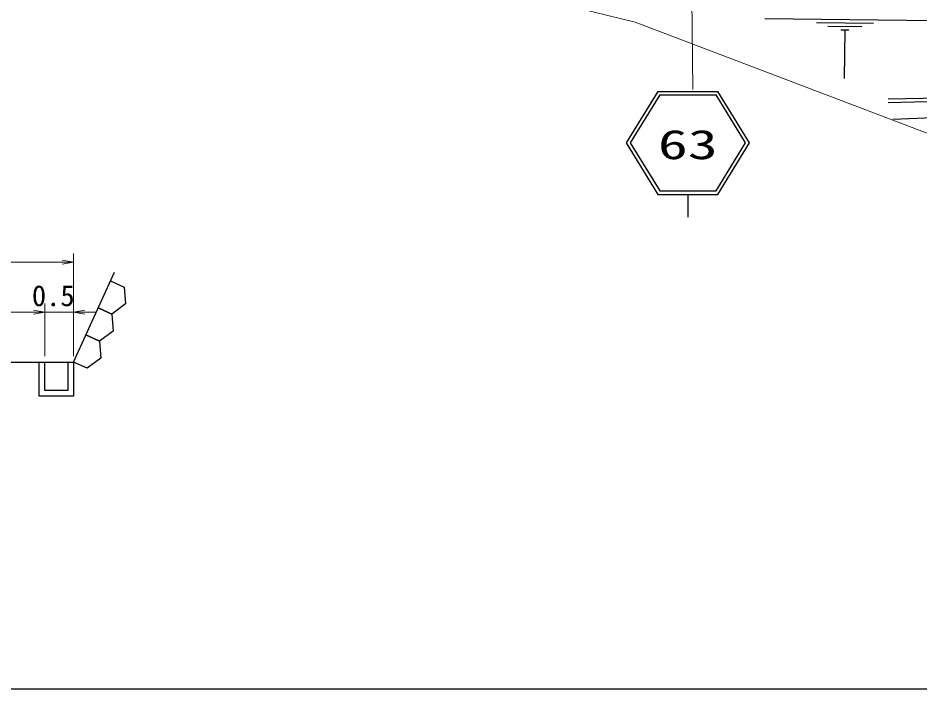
# Model space of a CAD drawing. Units: millimetres at full size, sheet at 1:1000, with parts at other scales. Extents: x 40000 to 680000, y 20000 to 380000.
# Drawn here: x 188488 to 267442, y 205000 to 263702 of the extents above; entities that cross this region are included whole.
import ezdxf
from ezdxf.enums import TextEntityAlignment as Align

# ---------------------------------------------------------------- set-up
doc = ezdxf.new("R2010")
doc.units = ezdxf.units.MM
doc.header["$LTSCALE"] = 1000
for name, color, linetype, lineweight in [('M-BGD', 7, 'Continuous', 25), ('M-STR-HTXT', 7, 'Continuous', 13), ('M-STR-STRC', 7, 'Continuous', 25), ('M-TTL-BAND', 7, 'Continuous', 25)]:
    doc.layers.add(name, color=color, linetype=linetype, lineweight=lineweight)
doc.styles.add('ＭＳ ゴシック', font='')
doc.styles.get('ＭＳ ゴシック').set_extended_font_data('MS Gothic')

# ---------------------------------------------------------------- blocks, each defined once
blk = doc.blocks.new('open_arrow')
at = {"color": 0, "linetype": 'Continuous', "lineweight": -2}
blk.add_lwpolyline([(7.5, 1.25), (0, 0), (7.5, -1.25)], dxfattribs=at)

msp = doc.modelspace()

# ---------------------------------------------------------------- linework, layer by layer
at = {"layer": 'M-BGD'}
for p, q in [((263371, 263213), (258371, 263271)), ((262367, 262924), (259368, 262959)), ((261214, 262638), (260514, 262646)), ((260864, 262642), (260815, 258424)), ((275768, 256836), (264657, 256591)), ((275772, 256536), (264664, 256292)), ((276100, 255275), (265064, 254827))]:
    msp.add_line(p, q, dxfattribs=at)
for points in [[(294722, 258802), (290120, 260217), (286092, 261095), (282114, 261870), (277087, 262602), (272468, 263034), (268748, 263451), (253859, 263623)], [(105472, 225934), (111240, 233204), (129840, 233204), (129840, 232104), (177340, 232104), (177340, 233604), (193340, 233604), (196927, 241456)], [(196589, 240715), (197786, 240168), (197902, 238683), (196703, 237798), (195506, 238344)], [(195506, 238344), (196703, 237798), (196819, 236312), (195620, 235427), (194423, 235974)], [(194423, 235974), (195620, 235427), (195736, 233942), (194537, 233057), (193340, 233604)], [(192840, 233604), (192840, 231104), (190840, 231104), (190840, 233604)]]:
    msp.add_lwpolyline(points, dxfattribs=at)
msp.add_lwpolyline([(190340, 230604), (190340, 233604), (193340, 233604), (193340, 230604)], close=True, dxfattribs=at)
at = {"layer": 'M-STR-HTXT'}
for p, q in [((247099, 297185), (247556, 257449)), ((193340, 234104), (193340, 243090)), ((113340, 242340), (193340, 242340)), ((190840, 234104), (190840, 238723)), ((190840, 237973), (177340, 237973)), ((195340, 237973), (188840, 237973))]:
    msp.add_line(p, q, dxfattribs=at)
msp.add_lwpolyline([(72249, 246087), (168912, 265005), (183696, 267479), (196496, 268032), (217687, 267478), (232702, 265756), (242506, 263339), (296368, 242853)], dxfattribs=at)
at = {"layer": 'M-STR-STRC'}
for p, q in [((244488, 257273), (241724, 252773)), ((244656, 256973), (242076, 252773)), ((244488, 257273), (249760, 257273)), ((244656, 256973), (249592, 256973)), ((252172, 252773), (249592, 256973)), ((252524, 252773), (249760, 257273)), ((241724, 252773), (244488, 248273)), ((242076, 252773), (244656, 248573)), ((249592, 248573), (252172, 252773)), ((249760, 248273), (252524, 252773)), ((244488, 248273), (249760, 248273)), ((244656, 248573), (249592, 248573)), ((247124, 248273), (247124, 246273))]:
    msp.add_line(p, q, dxfattribs=at)
at = {"layer": 'M-TTL-BAND'}
msp.add_line((40000, 205000), (579000, 205000), dxfattribs=at)

# ---------------------------------------------------------------- block references
at = {"layer": 'M-STR-HTXT', "xscale": 133, "yscale": 133, "rotation": 180}
for p in [(193340, 242340), (190840, 237973), (190840, 237973)]:
    msp.add_blockref('open_arrow', p, dxfattribs=at)
at = {"layer": 'M-STR-HTXT', "xscale": 133, "yscale": 133}
msp.add_blockref('open_arrow', (193340, 237973), dxfattribs=at)

# ---------------------------------------------------------------- texts
at = {"layer": 'M-STR-HTXT', "style": 'ＭＳ ゴシック'}
msp.add_text('0.5', height=1833, dxfattribs=at).set_placement((191573, 239410), align=Align.MIDDLE_CENTER)
at = {"layer": 'M-STR-STRC', "style": 'ＭＳ ゴシック', "width": 1.5}
msp.add_text('63', height=2566, dxfattribs=at).set_placement((244499, 250586), align=Align.BOTTOM_LEFT)

doc.saveas('drawing.dxf')
